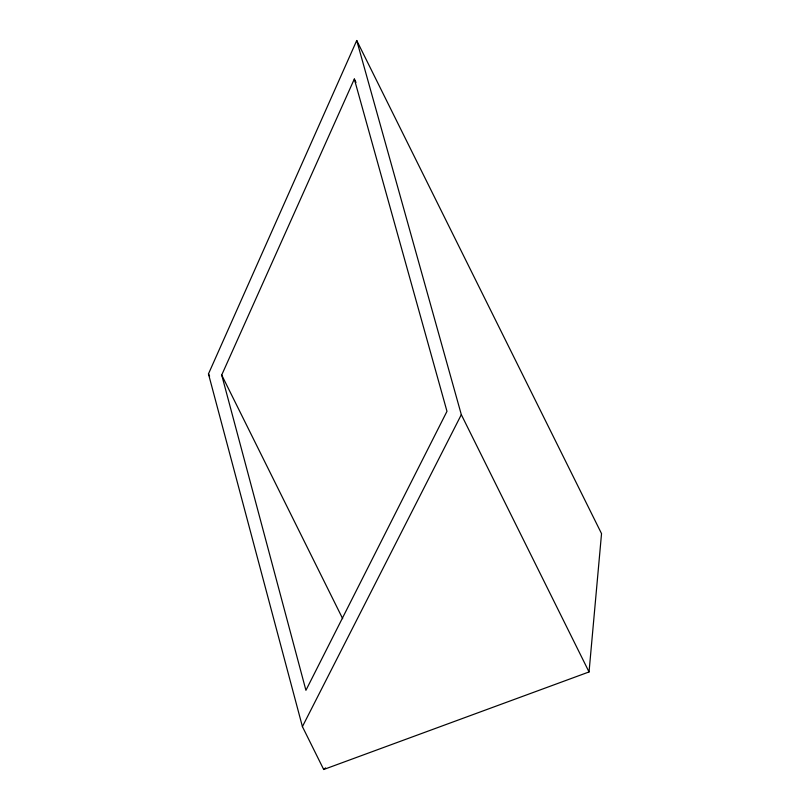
<?xml version="1.0" encoding="UTF-8"?>
<svg xmlns="http://www.w3.org/2000/svg" width="810" height="810" viewBox="0 0 810 810"><rect width="100%" height="100%" fill="white"/><g stroke="black" fill="none" stroke-linecap="round" stroke-linejoin="round"><path stroke-width="1.21" d="M589.042 671.946L601.536 533.638L356.734 40.5L208.464 373.906L302.413 726.621L323.696 769.5L589.042 671.946L461.325 414.659L356.734 40.5M354.324 79.026L446.978 411.328L305.927 690.302L221.707 375.02L354.324 79.026L356.005 82.428M302.413 726.621L461.325 414.659M323.696 769.5L325.59 767.89M221.707 375.02L342.671 618.678M208.464 373.906L209.598 376.164"/></g></svg>
